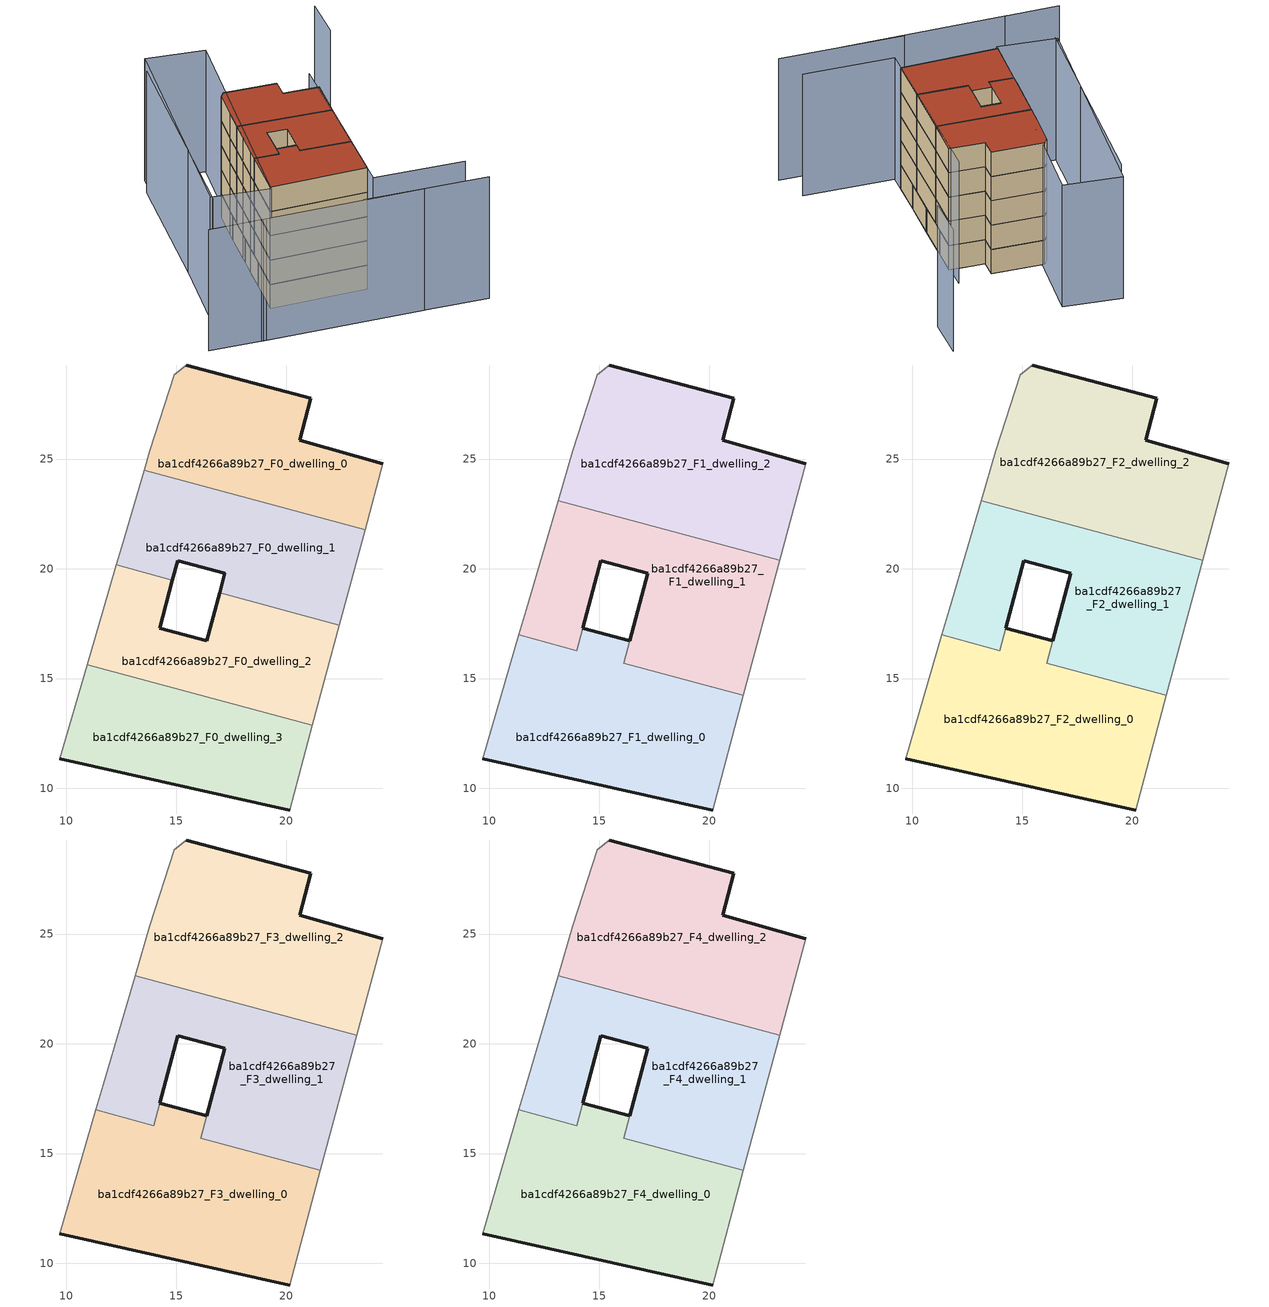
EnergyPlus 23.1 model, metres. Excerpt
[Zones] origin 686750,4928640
ba1cdf4266a89b27_F0_dwelling_0
 floor ground (EU_floor_Construction): 23.6,21.78 24.41,24.79 20.62,25.85 21.13,27.77 15.45,29.28 14.9,28.83 13.79,25.37 13.53,24.49 z0
 wall outside (EU_wall_Construction): 15.45,29.28 21.13,27.77 20.62,25.85 24.41,24.79 z0:3
 wall adiabatic (EU_wall_Construction): 24.41,24.79 23.6,21.78 / 13.53,24.49 13.79,25.37 14.9,28.83 15.45,29.28 z0:3
 wall to ba1cdf4266a89b27_F0_dwelling_1 (EU_wall_Construction): 23.6,21.78 13.53,24.49 z0:3
ba1cdf4266a89b27_F0_dwelling_1
 floor ground (EU_floor_Construction): 22.43,17.44 23.6,21.78 13.53,24.49 12.52,21.01 12.27,20.17 14.83,19.49 15.06,20.37 17.21,19.79 16.97,18.91 z0
 wall outside (EU_wall_Construction): 16.97,18.91 17.21,19.79 15.06,20.37 14.83,19.49 z0:3
 wall adiabatic (EU_wall_Construction): 12.27,20.17 12.52,21.01 13.53,24.49 / 23.6,21.78 22.43,17.44 z0:3
 wall to ba1cdf4266a89b27_F0_dwelling_2 (EU_wall_Construction): 14.83,19.49 12.27,20.17 / 22.43,17.44 16.97,18.91 z0:3
ba1cdf4266a89b27_F0_dwelling_2
 floor ground (EU_floor_Construction): 21.2,12.87 22.43,17.44 16.97,18.91 16.38,16.71 14.25,17.28 14.83,19.49 12.27,20.17 11.67,18.13 10.94,15.63 z0
 wall outside (EU_wall_Construction): 14.83,19.49 14.25,17.28 16.38,16.71 16.97,18.91 z0:3
 wall adiabatic (EU_wall_Construction): 22.43,17.44 21.2,12.87 / 10.94,15.63 11.67,18.13 12.27,20.17 z0:3
 wall to ba1cdf4266a89b27_F0_dwelling_3 (EU_wall_Construction): 21.2,12.87 10.94,15.63 z0:3
ba1cdf4266a89b27_F0_dwelling_3
 floor ground (EU_floor_Construction): 20.16,9.01 21.2,12.87 10.94,15.63 9.69,11.35 z0
 wall outside (EU_wall_Construction): 20.16,9.01 9.69,11.35 z0:3
 wall adiabatic (EU_wall_Construction): 21.2,12.87 20.16,9.01 / 9.69,11.35 10.94,15.63 z0:3
ba1cdf4266a89b27_F1_dwelling_0
 floor to ba1cdf4266a89b27_F0_dwelling_2 (EU_floor_Construction): 21.2,12.87 21.56,14.23 16.11,15.7 16.38,16.71 14.25,17.28 13.98,16.27 11.34,16.99 10.94,15.63 z3
 floor to ba1cdf4266a89b27_F0_dwelling_3 (EU_floor_Construction): 20.16,9.01 21.2,12.87 10.94,15.63 9.69,11.35 z3
 wall outside (EU_wall_Construction): 14.25,17.28 16.38,16.71 / 20.16,9.01 9.69,11.35 z3:6
 wall adiabatic (EU_wall_Construction): 21.56,14.23 20.16,9.01 / 9.69,11.35 11.34,16.99 z3:6
 wall to ba1cdf4266a89b27_F1_dwelling_1 (EU_wall_Construction): 16.38,16.71 16.11,15.7 20.11,14.62 21.56,14.23 / 11.34,16.99 13.98,16.27 14.25,17.28 z3:6
ba1cdf4266a89b27_F1_dwelling_1
 floor to ba1cdf4266a89b27_F0_dwelling_2 (EU_floor_Construction): 21.56,14.23 22.43,17.44 16.97,18.91 16.11,15.7 z3; 13.98,16.27 14.83,19.49 12.27,20.17 11.67,18.13 11.34,16.99 z3
 floor to ba1cdf4266a89b27_F0_dwelling_1 (EU_floor_Construction): 22.43,17.44 23.22,20.39 13.13,23.11 12.52,21.01 12.27,20.17 14.83,19.49 15.06,20.37 17.21,19.79 16.97,18.91 z3
 wall outside (EU_wall_Construction): 16.38,16.72 17.21,19.79 15.06,20.37 14.25,17.29 z3:6; 16.38,16.72,6 16.38,16.71,3 16.38,16.72,3; 14.25,17.28,6 14.25,17.29,3 14.25,17.28,3; 20.1,14.62,6 20.11,14.62,3 20.1,14.62,3; 11.34,16.99,6 11.34,16.99,3 11.33,16.99,3
 wall adiabatic (EU_wall_Construction): 11.33,16.99 11.67,18.13 12.52,21.01 13.13,23.11 / 23.22,20.39 21.56,14.23 z3:6
 wall to ba1cdf4266a89b27_F1_dwelling_2 (EU_wall_Construction): 13.13,23.11 23.22,20.39 z3:6
ba1cdf4266a89b27_F1_dwelling_2
 floor to ba1cdf4266a89b27_F0_dwelling_0 (EU_floor_Construction): 23.6,21.78 24.41,24.79 20.62,25.85 21.13,27.77 15.45,29.28 14.9,28.83 13.79,25.37 13.53,24.49 z3
 floor to ba1cdf4266a89b27_F0_dwelling_1 (EU_floor_Construction): 23.22,20.39 23.6,21.78 13.53,24.49 13.13,23.11 z3
 wall outside (EU_wall_Construction): 15.45,29.28 21.13,27.77 20.62,25.85 24.41,24.79 z3:6
 wall adiabatic (EU_wall_Construction): 13.13,23.11 13.79,25.37 14.9,28.83 15.45,29.28 / 24.41,24.79 23.22,20.39 z3:6
ba1cdf4266a89b27_F2_dwelling_0
 floor to ba1cdf4266a89b27_F1_dwelling_0 (EU_floor_Construction): 20.16,9.01 21.56,14.23 16.11,15.7 16.38,16.71 14.25,17.28 13.98,16.27 11.34,16.99 9.69,11.35 z6
 wall outside (EU_wall_Construction): 14.25,17.28 16.38,16.71 / 20.16,9.01 9.69,11.35 z6:9
 wall adiabatic (EU_wall_Construction): 21.56,14.23 20.16,9.01 / 9.69,11.35 11.34,16.99 z6:9
 wall to ba1cdf4266a89b27_F2_dwelling_1 (EU_wall_Construction): 16.38,16.71 16.11,15.7 20.11,14.62 21.56,14.23 / 11.34,16.99 13.98,16.27 14.25,17.28 z6:9
ba1cdf4266a89b27_F2_dwelling_1
 floor to ba1cdf4266a89b27_F1_dwelling_1 (EU_floor_Construction): 21.56,14.23 23.22,20.39 13.13,23.11 12.52,21.01 11.67,18.13 11.33,16.99 13.98,16.27 15.06,20.37 17.21,19.79 16.11,15.7 z6
 wall outside (EU_wall_Construction): 16.38,16.72 17.21,19.79 15.06,20.37 14.25,17.29 z6:9; 16.38,16.72,9 16.38,16.71,6 16.38,16.72,6; 14.25,17.28,9 14.25,17.29,6 14.25,17.28,6; 20.1,14.62,9 20.11,14.62,6 20.1,14.62,6; 11.34,16.99,9 11.34,16.99,6 11.33,16.99,6
 wall adiabatic (EU_wall_Construction): 11.33,16.99 11.67,18.13 12.52,21.01 13.13,23.11 / 23.22,20.39 21.56,14.23 z6:9
 wall to ba1cdf4266a89b27_F2_dwelling_2 (EU_wall_Construction): 13.13,23.11 23.22,20.39 z6:9
ba1cdf4266a89b27_F2_dwelling_2
 floor to ba1cdf4266a89b27_F1_dwelling_2 (EU_floor_Construction): 23.22,20.39 24.41,24.79 20.62,25.85 21.13,27.77 15.45,29.28 14.9,28.83 13.79,25.37 13.13,23.11 z6
 wall outside (EU_wall_Construction): 15.45,29.28 21.13,27.77 20.62,25.85 24.41,24.79 z6:9
 wall adiabatic (EU_wall_Construction): 13.13,23.11 13.79,25.37 14.9,28.83 15.45,29.28 / 24.41,24.79 23.22,20.39 z6:9
ba1cdf4266a89b27_F3_dwelling_0
 floor to ba1cdf4266a89b27_F2_dwelling_0 (EU_floor_Construction): 20.16,9.01 21.56,14.23 16.11,15.7 16.38,16.71 14.25,17.28 13.98,16.27 11.34,16.99 9.69,11.35 z9
 wall outside (EU_wall_Construction): 14.25,17.28 16.38,16.71 / 20.16,9.01 9.69,11.35 z9:12
 wall adiabatic (EU_wall_Construction): 21.56,14.23 20.16,9.01 / 9.69,11.35 11.34,16.99 z9:12
 wall to ba1cdf4266a89b27_F3_dwelling_1 (EU_wall_Construction): 16.38,16.71 16.11,15.7 20.11,14.62 21.56,14.23 / 11.34,16.99 13.98,16.27 14.25,17.28 z9:12
ba1cdf4266a89b27_F3_dwelling_1
 floor to ba1cdf4266a89b27_F2_dwelling_1 (EU_floor_Construction): 21.56,14.23 23.22,20.39 13.13,23.11 12.52,21.01 11.67,18.13 11.33,16.99 13.98,16.27 15.06,20.37 17.21,19.79 16.11,15.7 z9
 wall outside (EU_wall_Construction): 16.38,16.72 17.21,19.79 15.06,20.37 14.25,17.29 z9:12; 16.38,16.72,12 16.38,16.71,9 16.38,16.72,9; 14.25,17.28,12 14.25,17.29,9 14.25,17.28,9; 20.1,14.62,12 20.11,14.62,9 20.1,14.62,9; 11.34,16.99,12 11.34,16.99,9 11.33,16.99,9
 wall adiabatic (EU_wall_Construction): 11.33,16.99 11.67,18.13 12.52,21.01 13.13,23.11 / 23.22,20.39 21.56,14.23 z9:12
 wall to ba1cdf4266a89b27_F3_dwelling_2 (EU_wall_Construction): 13.13,23.11 23.22,20.39 z9:12
ba1cdf4266a89b27_F3_dwelling_2
 floor to ba1cdf4266a89b27_F2_dwelling_2 (EU_floor_Construction): 23.22,20.39 24.41,24.79 20.62,25.85 21.13,27.77 15.45,29.28 14.9,28.83 13.79,25.37 13.13,23.11 z9
 wall outside (EU_wall_Construction): 15.45,29.28 21.13,27.77 20.62,25.85 24.41,24.79 z9:12
 wall adiabatic (EU_wall_Construction): 13.13,23.11 13.79,25.37 14.9,28.83 15.45,29.28 / 24.41,24.79 23.22,20.39 z9:12
ba1cdf4266a89b27_F4_dwelling_0
 floor to ba1cdf4266a89b27_F3_dwelling_0 (EU_floor_Construction): 20.16,9.01 21.56,14.23 16.11,15.7 16.38,16.71 14.25,17.28 13.98,16.27 11.34,16.99 9.69,11.35 z12
 wall outside (EU_wall_Construction): 14.25,17.28 16.38,16.71 / 20.16,9.01 9.69,11.35 z12:15
 wall adiabatic (EU_wall_Construction): 21.56,14.23 20.16,9.01 / 9.69,11.35 11.34,16.99 z12:15
 wall to ba1cdf4266a89b27_F4_dwelling_1 (EU_wall_Construction): 16.38,16.71 16.11,15.7 20.11,14.62 21.56,14.23 / 11.34,16.99 13.98,16.27 14.25,17.28 z12:15
 roof outside (EU_roof_Construction): 21.56,14.23 20.16,9.01 9.69,11.35 11.34,16.99 13.98,16.27 14.25,17.28 16.38,16.71 16.11,15.7 z15
ba1cdf4266a89b27_F4_dwelling_1
 floor to ba1cdf4266a89b27_F3_dwelling_1 (EU_floor_Construction): 21.56,14.23 23.22,20.39 13.13,23.11 12.52,21.01 11.67,18.13 11.33,16.99 13.98,16.27 15.06,20.37 17.21,19.79 16.11,15.7 z12
 wall outside (EU_wall_Construction): 16.38,16.72 17.21,19.79 15.06,20.37 14.25,17.29 z12:15; 16.38,16.72,15 16.38,16.71,12 16.38,16.72,12; 14.25,17.28,15 14.25,17.29,12 14.25,17.28,12; 20.1,14.62,15 20.11,14.62,12 20.1,14.62,12; 11.34,16.99,15 11.34,16.99,12 11.33,16.99,12
 wall adiabatic (EU_wall_Construction): 11.33,16.99 11.67,18.13 12.52,21.01 13.13,23.11 / 23.22,20.39 21.56,14.23 z12:15
 wall to ba1cdf4266a89b27_F4_dwelling_2 (EU_wall_Construction): 13.13,23.11 23.22,20.39 z12:15
 roof outside (EU_roof_Construction): 23.22,20.39 21.56,14.23 16.11,15.7 17.21,19.79 15.06,20.37 13.98,16.27 11.33,16.99 11.67,18.13 12.52,21.01 13.13,23.11 z15
ba1cdf4266a89b27_F4_dwelling_2
 floor to ba1cdf4266a89b27_F3_dwelling_2 (EU_floor_Construction): 23.22,20.39 24.41,24.79 20.62,25.85 21.13,27.77 15.45,29.28 14.9,28.83 13.79,25.37 13.13,23.11 z12
 wall outside (EU_wall_Construction): 15.45,29.28 21.13,27.77 20.62,25.85 24.41,24.79 z12:15
 wall adiabatic (EU_wall_Construction): 13.13,23.11 13.79,25.37 14.9,28.83 15.45,29.28 / 24.41,24.79 23.22,20.39 z12:15
 roof outside (EU_roof_Construction): 21.13,27.77 20.62,25.85 24.41,24.79 23.22,20.39 13.13,23.11 13.79,25.37 14.9,28.83 15.45,29.28 z15
shading: 16.52,4.09 29.9,0.71 / 5.56,6.63 22.95,2.4 / -0.11,8.04 6.03,6.51 / 29.42,4.54 19.65,7.06 / 19.65,7.06 24.93,27.47 / 11.03,37.06 3.55,12.88 / 31.33,33.33 32.49,38.08 / 18.35,37.11 9.6,11.1 / 9.6,11.1 3.4,13.18 / 3.4,13.18 12.15,39.2 / 12.15,39.2 18.35,37.11 z0:15
[Building]
EU S2 Campaign: North Axis=0; Terrain=City; Solar Distribution=FullExterior
[Site:Location]
Bologna: Latitude=44.5; Longitude=11.25; Time Zone=1; Elevation=37
[SizingPeriod:WeatherFileDays]
AnnualSizingPeriod: Begin Month=1; Begin Day of Month=1; End Month=12; End Day of Month=31; Day of Week for Start Day=Monday; Use Weather File Daylight Saving Period=No; Use Weather File Rain and Snow Indicators=No
[MATERIAL]
EU_InternalMass_Material: Roughness=MediumRough; Thickness=0.1; Conductivity=1; Density=1800; Specific Heat=900; Thermal Absorptance=0.9; Solar Absorptance=0.7; Visible Absorptance=0.7
[MATERIAL:NOMASS] Roughness=MediumRough; Thermal Absorptance=0.9; Solar Absorptance=0.7; Visible Absorptance=0.7
Name | Thermal Resistance
EU_wall_NoMass | 0.905828
EU_roof_NoMass | 0.37593
EU_floor_NoMass | 0.67114
[CONSTRUCTION]
EU_wall_Construction: EU_wall_NoMass
EU_roof_Construction: EU_roof_NoMass
EU_floor_Construction: EU_floor_NoMass
EU_InternalMass_Construction: EU_InternalMass_Material
[ZONE] Type=1; Multiplier=1; Ceiling Height=autocalculate; Floor Area=autocalculate; Part of Total Floor Area=Yes
Name | Volume
ba1cdf4266a89b27_F0_dwelling_0 | 135.133
ba1cdf4266a89b27_F1_dwelling_0 | 187.052
ba1cdf4266a89b27_F2_dwelling_0; ba1cdf4266a89b27_F3_dwelling_0; ba1cdf4266a89b27_F4_dwelling_0 | 187.053
ba1cdf4266a89b27_F0_dwelling_1 | 135.106
ba1cdf4266a89b27_F1_dwelling_1 | 173.221
ba1cdf4266a89b27_F2_dwelling_1; ba1cdf4266a89b27_F3_dwelling_1; ba1cdf4266a89b27_F4_dwelling_1 | 173.235
ba1cdf4266a89b27_F0_dwelling_2 | 135.111
ba1cdf4266a89b27_F1_dwelling_2; ba1cdf4266a89b27_F2_dwelling_2; ba1cdf4266a89b27_F3_dwelling_2; ba1cdf4266a89b27_F4_dwelling_2 | 180.16
ba1cdf4266a89b27_F0_dwelling_3 | 135.132
[INTERNALMASS] Construction=EU_InternalMass_Construction
Name | Zone or ZoneList | Surface Area
ba1cdf4266a89b27_F0_dwelling_0_EU_InternalMass | ba1cdf4266a89b27_F0_dwelling_0 | 45.045
ba1cdf4266a89b27_F0_dwelling_1_EU_InternalMass | ba1cdf4266a89b27_F0_dwelling_1 | 45.0355
ba1cdf4266a89b27_F0_dwelling_2_EU_InternalMass | ba1cdf4266a89b27_F0_dwelling_2 | 45.0365
ba1cdf4266a89b27_F0_dwelling_3_EU_InternalMass | ba1cdf4266a89b27_F0_dwelling_3 | 45.0442
ba1cdf4266a89b27_F1_dwelling_0_EU_InternalMass | ba1cdf4266a89b27_F1_dwelling_0 | 62.3623
ba1cdf4266a89b27_F1_dwelling_1_EU_InternalMass | ba1cdf4266a89b27_F1_dwelling_1 | 57.7506
ba1cdf4266a89b27_F1_dwelling_2_EU_InternalMass | ba1cdf4266a89b27_F1_dwelling_2 | 60.0533
ba1cdf4266a89b27_F2_dwelling_0_EU_InternalMass | ba1cdf4266a89b27_F2_dwelling_0 | 62.3623
ba1cdf4266a89b27_F2_dwelling_1_EU_InternalMass | ba1cdf4266a89b27_F2_dwelling_1 | 57.7506
ba1cdf4266a89b27_F2_dwelling_2_EU_InternalMass | ba1cdf4266a89b27_F2_dwelling_2 | 60.0533
ba1cdf4266a89b27_F3_dwelling_0_EU_InternalMass | ba1cdf4266a89b27_F3_dwelling_0 | 62.3623
ba1cdf4266a89b27_F3_dwelling_1_EU_InternalMass | ba1cdf4266a89b27_F3_dwelling_1 | 57.7506
ba1cdf4266a89b27_F3_dwelling_2_EU_InternalMass | ba1cdf4266a89b27_F3_dwelling_2 | 60.0533
ba1cdf4266a89b27_F4_dwelling_0_EU_InternalMass | ba1cdf4266a89b27_F4_dwelling_0 | 62.3623
ba1cdf4266a89b27_F4_dwelling_1_EU_InternalMass | ba1cdf4266a89b27_F4_dwelling_1 | 57.7506
ba1cdf4266a89b27_F4_dwelling_2_EU_InternalMass | ba1cdf4266a89b27_F4_dwelling_2 | 60.0533
[OTHEREQUIPMENT] Fuel Type=Electricity; Design Level Calculation Method=Watts/Area; Power per Zone Floor Area=1; Fraction Latent=0; Fraction Radiant=0; Fraction Lost=0; Carbon Dioxide Generation Rate=0; EndUse Subcategory=EU_Step8_InternalGains
Name | Zone or ZoneList or Space or SpaceList | Schedule
EU_Step8_InternalGain_ba1cdf4266a89b27_F0_dwelling_0_f000 | ba1cdf4266a89b27_F0_dwelling_0 | EU_Step8_GainSchedule_ba1cdf4266a89b27_F0_dwelling_0_f000
EU_Step8_InternalGain_ba1cdf4266a89b27_F0_dwelling_1_f000 | ba1cdf4266a89b27_F0_dwelling_1 | EU_Step8_GainSchedule_ba1cdf4266a89b27_F0_dwelling_1_f000
EU_Step8_InternalGain_ba1cdf4266a89b27_F0_dwelling_2_f000 | ba1cdf4266a89b27_F0_dwelling_2 | EU_Step8_GainSchedule_ba1cdf4266a89b27_F0_dwelling_2_f000
EU_Step8_InternalGain_ba1cdf4266a89b27_F0_dwelling_3_f000 | ba1cdf4266a89b27_F0_dwelling_3 | EU_Step8_GainSchedule_ba1cdf4266a89b27_F0_dwelling_3_f000
EU_Step8_InternalGain_ba1cdf4266a89b27_F1_dwelling_0_f000 | ba1cdf4266a89b27_F1_dwelling_0 | EU_Step8_GainSchedule_ba1cdf4266a89b27_F1_dwelling_0_f000
EU_Step8_InternalGain_ba1cdf4266a89b27_F1_dwelling_1_f000 | ba1cdf4266a89b27_F1_dwelling_1 | EU_Step8_GainSchedule_ba1cdf4266a89b27_F1_dwelling_1_f000
EU_Step8_InternalGain_ba1cdf4266a89b27_F1_dwelling_2_f000 | ba1cdf4266a89b27_F1_dwelling_2 | EU_Step8_GainSchedule_ba1cdf4266a89b27_F1_dwelling_2_f000
EU_Step8_InternalGain_ba1cdf4266a89b27_F2_dwelling_0_f000 | ba1cdf4266a89b27_F2_dwelling_0 | EU_Step8_GainSchedule_ba1cdf4266a89b27_F2_dwelling_0_f000
EU_Step8_InternalGain_ba1cdf4266a89b27_F2_dwelling_1_f000 | ba1cdf4266a89b27_F2_dwelling_1 | EU_Step8_GainSchedule_ba1cdf4266a89b27_F2_dwelling_1_f000
EU_Step8_InternalGain_ba1cdf4266a89b27_F2_dwelling_2_f000 | ba1cdf4266a89b27_F2_dwelling_2 | EU_Step8_GainSchedule_ba1cdf4266a89b27_F2_dwelling_2_f000
EU_Step8_InternalGain_ba1cdf4266a89b27_F3_dwelling_0_f000 | ba1cdf4266a89b27_F3_dwelling_0 | EU_Step8_GainSchedule_ba1cdf4266a89b27_F3_dwelling_0_f000
EU_Step8_InternalGain_ba1cdf4266a89b27_F3_dwelling_1_f000 | ba1cdf4266a89b27_F3_dwelling_1 | EU_Step8_GainSchedule_ba1cdf4266a89b27_F3_dwelling_1_f000
EU_Step8_InternalGain_ba1cdf4266a89b27_F3_dwelling_2_f000 | ba1cdf4266a89b27_F3_dwelling_2 | EU_Step8_GainSchedule_ba1cdf4266a89b27_F3_dwelling_2_f000
EU_Step8_InternalGain_ba1cdf4266a89b27_F4_dwelling_0_f000 | ba1cdf4266a89b27_F4_dwelling_0 | EU_Step8_GainSchedule_ba1cdf4266a89b27_F4_dwelling_0_f000
EU_Step8_InternalGain_ba1cdf4266a89b27_F4_dwelling_1_f000 | ba1cdf4266a89b27_F4_dwelling_1 | EU_Step8_GainSchedule_ba1cdf4266a89b27_F4_dwelling_1_f000
EU_Step8_InternalGain_ba1cdf4266a89b27_F4_dwelling_2_f000 | ba1cdf4266a89b27_F4_dwelling_2 | EU_Step8_GainSchedule_ba1cdf4266a89b27_F4_dwelling_2_f000
[ZONEVENTILATION:DESIGNFLOWRATE] Schedule=EU_AlwaysOn; Design Flow Rate Calculation Method=AirChanges/Hour; Air Changes per Hour=0.73129; Ventilation Type=Natural; Fan Pressure Rise=0; Fan Total Efficiency=1; Constant Term Coefficient=1; Temperature Term Coefficient=0; Velocity Term Coefficient=0; Velocity Squared Term Coefficient=0; Minimum Indoor Temperature=-100; Maximum Indoor Temperature=100; Delta Temperature=-100; Minimum Outdoor Temperature=-100; Maximum Outdoor Temperature=100; Maximum Wind Speed=40
Name | Zone or ZoneList or Space or SpaceList
EU_ConstantAir_ba1cdf4266a89b27_F0_dwelling_0 | ba1cdf4266a89b27_F0_dwelling_0
EU_ConstantAir_ba1cdf4266a89b27_F0_dwelling_1 | ba1cdf4266a89b27_F0_dwelling_1
EU_ConstantAir_ba1cdf4266a89b27_F0_dwelling_2 | ba1cdf4266a89b27_F0_dwelling_2
EU_ConstantAir_ba1cdf4266a89b27_F0_dwelling_3 | ba1cdf4266a89b27_F0_dwelling_3
EU_ConstantAir_ba1cdf4266a89b27_F1_dwelling_0 | ba1cdf4266a89b27_F1_dwelling_0
EU_ConstantAir_ba1cdf4266a89b27_F1_dwelling_1 | ba1cdf4266a89b27_F1_dwelling_1
EU_ConstantAir_ba1cdf4266a89b27_F1_dwelling_2 | ba1cdf4266a89b27_F1_dwelling_2
EU_ConstantAir_ba1cdf4266a89b27_F2_dwelling_0 | ba1cdf4266a89b27_F2_dwelling_0
EU_ConstantAir_ba1cdf4266a89b27_F2_dwelling_1 | ba1cdf4266a89b27_F2_dwelling_1
EU_ConstantAir_ba1cdf4266a89b27_F2_dwelling_2 | ba1cdf4266a89b27_F2_dwelling_2
EU_ConstantAir_ba1cdf4266a89b27_F3_dwelling_0 | ba1cdf4266a89b27_F3_dwelling_0
EU_ConstantAir_ba1cdf4266a89b27_F3_dwelling_1 | ba1cdf4266a89b27_F3_dwelling_1
EU_ConstantAir_ba1cdf4266a89b27_F3_dwelling_2 | ba1cdf4266a89b27_F3_dwelling_2
EU_ConstantAir_ba1cdf4266a89b27_F4_dwelling_0 | ba1cdf4266a89b27_F4_dwelling_0
EU_ConstantAir_ba1cdf4266a89b27_F4_dwelling_1 | ba1cdf4266a89b27_F4_dwelling_1
EU_ConstantAir_ba1cdf4266a89b27_F4_dwelling_2 | ba1cdf4266a89b27_F4_dwelling_2
[HVACTEMPLATE:THERMOSTAT] Constant Heating Setpoint=20; Constant Cooling Setpoint=50
EU_HeatOnly_ba1cdf4266a89b27_F0_dwelling_0; EU_HeatOnly_ba1cdf4266a89b27_F0_dwelling_1; EU_HeatOnly_ba1cdf4266a89b27_F0_dwelling_2; EU_HeatOnly_ba1cdf4266a89b27_F0_dwelling_3; EU_HeatOnly_ba1cdf4266a89b27_F1_dwelling_0; EU_HeatOnly_ba1cdf4266a89b27_F1_dwelling_1; EU_HeatOnly_ba1cdf4266a89b27_F1_dwelling_2; EU_HeatOnly_ba1cdf4266a89b27_F2_dwelling_0; EU_HeatOnly_ba1cdf4266a89b27_F2_dwelling_1; EU_HeatOnly_ba1cdf4266a89b27_F2_dwelling_2; EU_HeatOnly_ba1cdf4266a89b27_F3_dwelling_0; EU_HeatOnly_ba1cdf4266a89b27_F3_dwelling_1; EU_HeatOnly_ba1cdf4266a89b27_F3_dwelling_2; EU_HeatOnly_ba1cdf4266a89b27_F4_dwelling_0; EU_HeatOnly_ba1cdf4266a89b27_F4_dwelling_1; EU_HeatOnly_ba1cdf4266a89b27_F4_dwelling_2
[HVACTEMPLATE:ZONE:IDEALLOADSAIRSYSTEM] System Availability Schedule=EU_AlwaysOn; Maximum Heating Supply Air Temperature=50; Minimum Cooling Supply Air Temperature=13; Maximum Heating Supply Air Humidity Ratio=0.0156; Minimum Cooling Supply Air Humidity Ratio=0.0077; Heating Limit=NoLimit; Cooling Limit=NoLimit; Heating Availability Schedule=EU_AlwaysOn; Cooling Availability Schedule=EU_CoolingOff; Dehumidification Control Type=ConstantSensibleHeatRatio; Cooling Sensible Heat Ratio=0.7; Dehumidification Setpoint=60; Humidification Control Type=None; Humidification Setpoint=30; Outdoor Air Method=None; Outdoor Air Flow Rate per Person=0.00944; Outdoor Air Flow Rate per Zone Floor Area=0; Outdoor Air Flow Rate per Zone=0; Demand Controlled Ventilation Type=None; Outdoor Air Economizer Type=NoEconomizer; Heat Recovery Type=None; Sensible Heat Recovery Effectiveness=0.7; Latent Heat Recovery Effectiveness=0.65
Name | Template Thermostat
ba1cdf4266a89b27_F0_dwelling_0 | EU_HeatOnly_ba1cdf4266a89b27_F0_dwelling_0
ba1cdf4266a89b27_F0_dwelling_1 | EU_HeatOnly_ba1cdf4266a89b27_F0_dwelling_1
ba1cdf4266a89b27_F0_dwelling_2 | EU_HeatOnly_ba1cdf4266a89b27_F0_dwelling_2
ba1cdf4266a89b27_F0_dwelling_3 | EU_HeatOnly_ba1cdf4266a89b27_F0_dwelling_3
ba1cdf4266a89b27_F1_dwelling_0 | EU_HeatOnly_ba1cdf4266a89b27_F1_dwelling_0
ba1cdf4266a89b27_F1_dwelling_1 | EU_HeatOnly_ba1cdf4266a89b27_F1_dwelling_1
ba1cdf4266a89b27_F1_dwelling_2 | EU_HeatOnly_ba1cdf4266a89b27_F1_dwelling_2
ba1cdf4266a89b27_F2_dwelling_0 | EU_HeatOnly_ba1cdf4266a89b27_F2_dwelling_0
ba1cdf4266a89b27_F2_dwelling_1 | EU_HeatOnly_ba1cdf4266a89b27_F2_dwelling_1
ba1cdf4266a89b27_F2_dwelling_2 | EU_HeatOnly_ba1cdf4266a89b27_F2_dwelling_2
ba1cdf4266a89b27_F3_dwelling_0 | EU_HeatOnly_ba1cdf4266a89b27_F3_dwelling_0
ba1cdf4266a89b27_F3_dwelling_1 | EU_HeatOnly_ba1cdf4266a89b27_F3_dwelling_1
ba1cdf4266a89b27_F3_dwelling_2 | EU_HeatOnly_ba1cdf4266a89b27_F3_dwelling_2
ba1cdf4266a89b27_F4_dwelling_0 | EU_HeatOnly_ba1cdf4266a89b27_F4_dwelling_0
ba1cdf4266a89b27_F4_dwelling_1 | EU_HeatOnly_ba1cdf4266a89b27_F4_dwelling_1
ba1cdf4266a89b27_F4_dwelling_2 | EU_HeatOnly_ba1cdf4266a89b27_F4_dwelling_2
[SIZING:ZONE] Zone Cooling Design Supply Air Temperature Input Method=SupplyAirTemperature; Zone Cooling Design Supply Air Temperature=13; Zone Heating Design Supply Air Temperature Input Method=SupplyAirTemperature; Zone Heating Design Supply Air Temperature=50; Zone Cooling Design Supply Air Humidity Ratio=0.008; Zone Heating Design Supply Air Humidity Ratio=0.008; Cooling Design Air Flow Method=DesignDay; Cooling Design Air Flow Rate=0; Cooling Minimum Air Flow per Zone Floor Area=0.000762; Cooling Minimum Air Flow=0; Cooling Minimum Air Flow Fraction=0.2; Heating Design Air Flow Method=DesignDay; Heating Design Air Flow Rate=0; Heating Maximum Air Flow per Zone Floor Area=0.002032; Heating Maximum Air Flow=0.141576; Heating Maximum Air Flow Fraction=0.3; Account for Dedicated Outdoor Air System=No; Dedicated Outdoor Air System Control Strategy=NeutralSupplyAir; Dedicated Outdoor Air Low Setpoint Temperature for Design=autosize; Dedicated Outdoor Air High Setpoint Temperature for Design=autosize; Zone Load Sizing Method=Sensible Load Only No Latent Load; Zone Latent Cooling Design Supply Air Humidity Ratio Input Method=HumidityRatioDifference; Zone Cooling Design Supply Air Humidity Ratio Difference=0.005; Zone Latent Heating Design Supply Air Humidity Ratio Input Method=HumidityRatioDifference; Zone Humidification Design Supply Air Humidity Ratio Difference=0.005
ba1cdf4266a89b27_F0_dwelling_0; ba1cdf4266a89b27_F0_dwelling_1; ba1cdf4266a89b27_F0_dwelling_2; ba1cdf4266a89b27_F0_dwelling_3; ba1cdf4266a89b27_F1_dwelling_0; ba1cdf4266a89b27_F1_dwelling_1; ba1cdf4266a89b27_F1_dwelling_2; ba1cdf4266a89b27_F2_dwelling_0; ba1cdf4266a89b27_F2_dwelling_1; ba1cdf4266a89b27_F2_dwelling_2; ba1cdf4266a89b27_F3_dwelling_0; ba1cdf4266a89b27_F3_dwelling_1; ba1cdf4266a89b27_F3_dwelling_2; ba1cdf4266a89b27_F4_dwelling_0; ba1cdf4266a89b27_F4_dwelling_1; ba1cdf4266a89b27_F4_dwelling_2
[SCHEDULE:CONSTANT]
Name | Hourly Value
EU_AlwaysOn | 1
EU_CoolingOff | 0
[SCHEDULE:FILE] Column Number=1; Rows to Skip at Top=0; Number of Hours of Data=8760; Column Separator=Comma; Interpolate to Timestep=No; Minutes per Item=60; Adjust Schedule for Daylight Savings=Yes
Name | File
EU_Step8_GainSchedule_ba1cdf4266a89b27_F0_dwelling_0_f000 | ../../schedules/ba1cdf4266a89b27/ba1cdf4266a89b27_F0_dwelling_0_f000_gain.csv
EU_Step8_GainSchedule_ba1cdf4266a89b27_F0_dwelling_1_f000 | ../../schedules/ba1cdf4266a89b27/ba1cdf4266a89b27_F0_dwelling_1_f000_gain.csv
EU_Step8_GainSchedule_ba1cdf4266a89b27_F0_dwelling_2_f000 | ../../schedules/ba1cdf4266a89b27/ba1cdf4266a89b27_F0_dwelling_2_f000_gain.csv
EU_Step8_GainSchedule_ba1cdf4266a89b27_F0_dwelling_3_f000 | ../../schedules/ba1cdf4266a89b27/ba1cdf4266a89b27_F0_dwelling_3_f000_gain.csv
EU_Step8_GainSchedule_ba1cdf4266a89b27_F1_dwelling_0_f000 | ../../schedules/ba1cdf4266a89b27/ba1cdf4266a89b27_F1_dwelling_0_f000_gain.csv
EU_Step8_GainSchedule_ba1cdf4266a89b27_F1_dwelling_1_f000 | ../../schedules/ba1cdf4266a89b27/ba1cdf4266a89b27_F1_dwelling_1_f000_gain.csv
EU_Step8_GainSchedule_ba1cdf4266a89b27_F1_dwelling_2_f000 | ../../schedules/ba1cdf4266a89b27/ba1cdf4266a89b27_F1_dwelling_2_f000_gain.csv
EU_Step8_GainSchedule_ba1cdf4266a89b27_F2_dwelling_0_f000 | ../../schedules/ba1cdf4266a89b27/ba1cdf4266a89b27_F2_dwelling_0_f000_gain.csv
EU_Step8_GainSchedule_ba1cdf4266a89b27_F2_dwelling_1_f000 | ../../schedules/ba1cdf4266a89b27/ba1cdf4266a89b27_F2_dwelling_1_f000_gain.csv
EU_Step8_GainSchedule_ba1cdf4266a89b27_F2_dwelling_2_f000 | ../../schedules/ba1cdf4266a89b27/ba1cdf4266a89b27_F2_dwelling_2_f000_gain.csv
EU_Step8_GainSchedule_ba1cdf4266a89b27_F3_dwelling_0_f000 | ../../schedules/ba1cdf4266a89b27/ba1cdf4266a89b27_F3_dwelling_0_f000_gain.csv
EU_Step8_GainSchedule_ba1cdf4266a89b27_F3_dwelling_1_f000 | ../../schedules/ba1cdf4266a89b27/ba1cdf4266a89b27_F3_dwelling_1_f000_gain.csv
EU_Step8_GainSchedule_ba1cdf4266a89b27_F3_dwelling_2_f000 | ../../schedules/ba1cdf4266a89b27/ba1cdf4266a89b27_F3_dwelling_2_f000_gain.csv
EU_Step8_GainSchedule_ba1cdf4266a89b27_F4_dwelling_0_f000 | ../../schedules/ba1cdf4266a89b27/ba1cdf4266a89b27_F4_dwelling_0_f000_gain.csv
EU_Step8_GainSchedule_ba1cdf4266a89b27_F4_dwelling_1_f000 | ../../schedules/ba1cdf4266a89b27/ba1cdf4266a89b27_F4_dwelling_1_f000_gain.csv
EU_Step8_GainSchedule_ba1cdf4266a89b27_F4_dwelling_2_f000 | ../../schedules/ba1cdf4266a89b27/ba1cdf4266a89b27_F4_dwelling_2_f000_gain.csv
